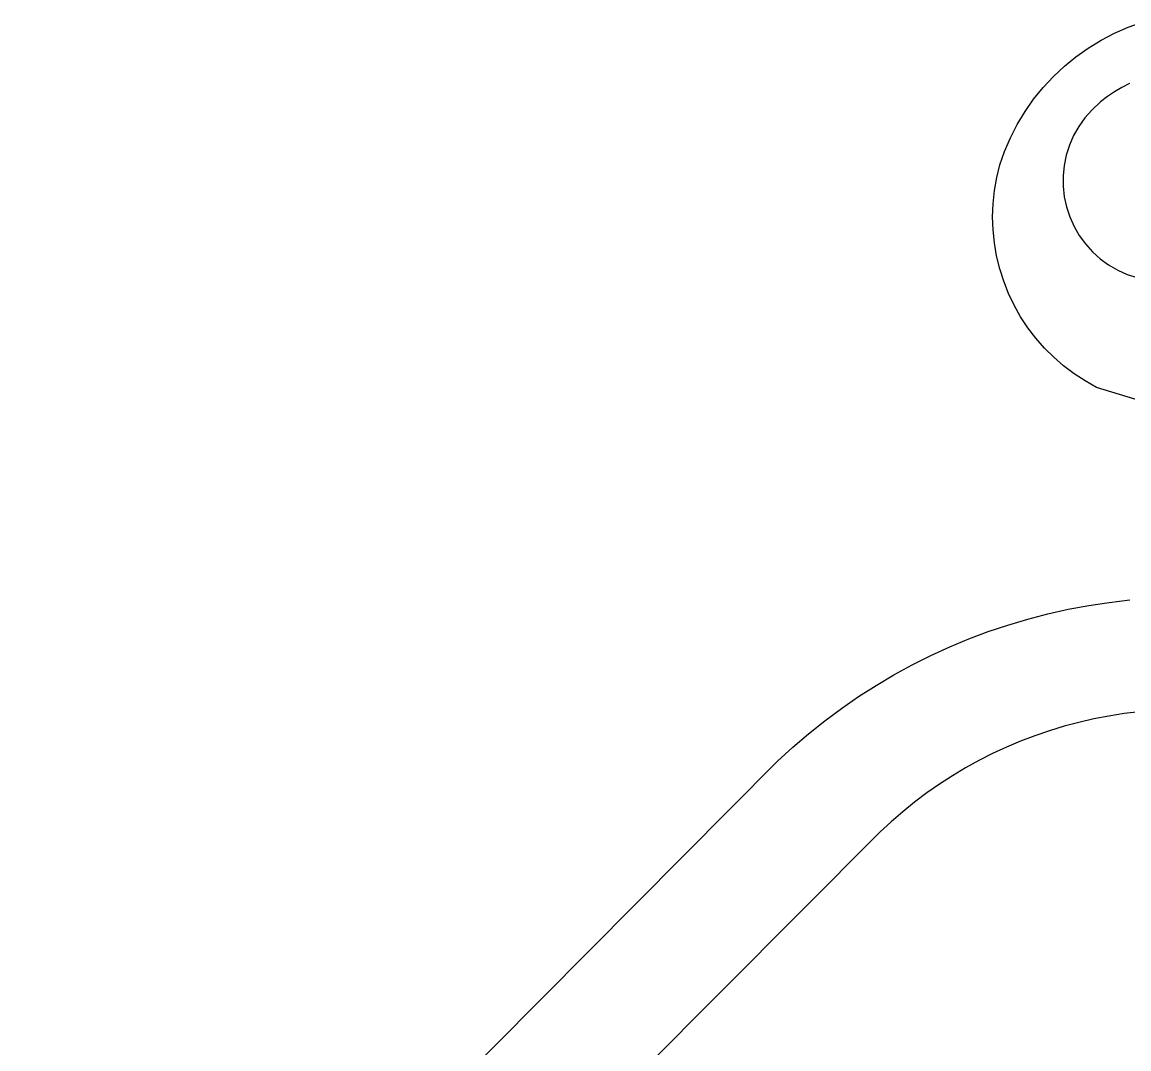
# Model space of a CAD drawing. Header units: millimetres. Extents: x 617751 to 636088, y 68402 to 77988.
# Drawn here: x 626710.2 to 626776.1, y 73656.7 to 73717.8 of the extents above; entities that cross this region are included whole.
import ezdxf

# ---------------------------------------------------------------- set-up
doc = ezdxf.new("R2010")
doc.units = ezdxf.units.MM
doc.header["$LTSCALE"] = 3
doc.header["$MEASUREMENT"] = 0
doc.layers.add('ALINHAMENTO PREDIAL', color=120, linetype='Continuous')

msp = doc.modelspace()

# ---------------------------------------------------------------- linework, layer by layer
at = {"layer": 'ALINHAMENTO PREDIAL'}
for points in [[(626824.615, 73680.728), (626774.207, 73696.087), (626773.524, 73696.468), (626772.869, 73696.895), (626772.244, 73697.366), (626771.653, 73697.879), (626771.099, 73698.431), (626770.584, 73699.019), (626770.111, 73699.642), (626769.681, 73700.296), (626769.297, 73700.977), (626768.961, 73701.684), (626768.674, 73702.411), (626768.437, 73703.157), (626768.252, 73703.917), (626768.12, 73704.688), (626768.041, 73705.467), (626768.015, 73706.248), (626768.043, 73707.03), (626768.125, 73707.808), (626768.26, 73708.579), (626768.447, 73709.338), (626768.716, 73710.133), (626769.071, 73710.955), (626769.481, 73711.752), (626769.944, 73712.518), (626770.459, 73713.252), (626771.023, 73713.948), (626771.633, 73714.604), (626772.286, 73715.217), (626772.979, 73715.784), (626773.71, 73716.302), (626774.475, 73716.769), (626775.269, 73717.183), (626776.09, 73717.541), (626776.933, 73717.843)], [(626824.615, 73680.728), (626774.207, 73696.087), (626773.524, 73696.468), (626772.869, 73696.895), (626772.244, 73697.366), (626771.653, 73697.879), (626771.099, 73698.431), (626770.584, 73699.019), (626770.111, 73699.642), (626769.681, 73700.296), (626769.297, 73700.977), (626768.961, 73701.684), (626768.674, 73702.411), (626768.437, 73703.157), (626768.252, 73703.917), (626768.12, 73704.688), (626768.041, 73705.467), (626768.015, 73706.248), (626768.043, 73707.03), (626768.125, 73707.808), (626768.26, 73708.579), (626768.447, 73709.338), (626768.716, 73710.133), (626769.071, 73710.955), (626769.481, 73711.752), (626769.944, 73712.518), (626770.459, 73713.252), (626771.023, 73713.948), (626771.633, 73714.604), (626772.286, 73715.217), (626772.979, 73715.784), (626773.71, 73716.302), (626774.475, 73716.769), (626775.269, 73717.183), (626776.09, 73717.541), (626776.933, 73717.843)], [(626824.615, 73680.728), (626774.207, 73696.087), (626773.524, 73696.468), (626772.869, 73696.895), (626772.244, 73697.366), (626771.653, 73697.879), (626771.099, 73698.431), (626770.584, 73699.019), (626770.111, 73699.642), (626769.681, 73700.296), (626769.297, 73700.977), (626768.961, 73701.684), (626768.674, 73702.411), (626768.437, 73703.157), (626768.252, 73703.917), (626768.12, 73704.688), (626768.041, 73705.467), (626768.015, 73706.248), (626768.043, 73707.03), (626768.125, 73707.808), (626768.26, 73708.579), (626768.447, 73709.338), (626768.716, 73710.133), (626769.071, 73710.955), (626769.481, 73711.752), (626769.944, 73712.518), (626770.459, 73713.252), (626771.023, 73713.948), (626771.633, 73714.604), (626772.286, 73715.217), (626772.979, 73715.784), (626773.71, 73716.302), (626774.475, 73716.769), (626775.269, 73717.183), (626776.09, 73717.541), (626776.933, 73717.843)], [(626824.615, 73680.728), (626774.207, 73696.087), (626773.524, 73696.468), (626772.869, 73696.895), (626772.244, 73697.366), (626771.653, 73697.879), (626771.099, 73698.431), (626770.584, 73699.019), (626770.111, 73699.642), (626769.681, 73700.296), (626769.297, 73700.977), (626768.961, 73701.684), (626768.674, 73702.411), (626768.437, 73703.157), (626768.252, 73703.917), (626768.12, 73704.688), (626768.041, 73705.467), (626768.015, 73706.248), (626768.043, 73707.03), (626768.125, 73707.808), (626768.26, 73708.579), (626768.447, 73709.338), (626768.716, 73710.133), (626769.071, 73710.955), (626769.481, 73711.752), (626769.944, 73712.518), (626770.459, 73713.252), (626771.023, 73713.948), (626771.633, 73714.604), (626772.286, 73715.217), (626772.979, 73715.784), (626773.71, 73716.302), (626774.475, 73716.769), (626775.269, 73717.183), (626776.09, 73717.541), (626776.933, 73717.843)], [(626824.615, 73680.728), (626774.207, 73696.087), (626773.524, 73696.468), (626772.869, 73696.895), (626772.244, 73697.366), (626771.653, 73697.879), (626771.099, 73698.431), (626770.584, 73699.019), (626770.111, 73699.642), (626769.681, 73700.296), (626769.297, 73700.977), (626768.961, 73701.684), (626768.674, 73702.411), (626768.437, 73703.157), (626768.252, 73703.917), (626768.12, 73704.688), (626768.041, 73705.467), (626768.015, 73706.248), (626768.043, 73707.03), (626768.125, 73707.808), (626768.26, 73708.579), (626768.447, 73709.338), (626768.716, 73710.133), (626769.071, 73710.955), (626769.481, 73711.752), (626769.944, 73712.518), (626770.459, 73713.252), (626771.023, 73713.948), (626771.633, 73714.604), (626772.286, 73715.217), (626772.979, 73715.784), (626773.71, 73716.302), (626774.475, 73716.769), (626775.269, 73717.183), (626776.09, 73717.541), (626776.933, 73717.843)], [(626824.615, 73680.728), (626774.207, 73696.087), (626773.524, 73696.468), (626772.869, 73696.895), (626772.244, 73697.366), (626771.653, 73697.879), (626771.099, 73698.431), (626770.584, 73699.019), (626770.111, 73699.642), (626769.681, 73700.296), (626769.297, 73700.977), (626768.961, 73701.684), (626768.674, 73702.411), (626768.437, 73703.157), (626768.252, 73703.917), (626768.12, 73704.688), (626768.041, 73705.467), (626768.015, 73706.248), (626768.043, 73707.03), (626768.125, 73707.808), (626768.26, 73708.579), (626768.447, 73709.338), (626768.716, 73710.133), (626769.071, 73710.955), (626769.481, 73711.752), (626769.944, 73712.518), (626770.459, 73713.252), (626771.023, 73713.948), (626771.633, 73714.604), (626772.286, 73715.217), (626772.979, 73715.784), (626773.71, 73716.302), (626774.475, 73716.769), (626775.269, 73717.183), (626776.09, 73717.541), (626776.933, 73717.843)], [(626824.615, 73680.728), (626774.207, 73696.087), (626773.524, 73696.468), (626772.869, 73696.895), (626772.244, 73697.366), (626771.653, 73697.879), (626771.099, 73698.431), (626770.584, 73699.019), (626770.111, 73699.642), (626769.681, 73700.296), (626769.297, 73700.977), (626768.961, 73701.684), (626768.674, 73702.411), (626768.437, 73703.157), (626768.252, 73703.917), (626768.12, 73704.688), (626768.041, 73705.467), (626768.015, 73706.248), (626768.043, 73707.03), (626768.125, 73707.808), (626768.26, 73708.579), (626768.447, 73709.338), (626768.716, 73710.133), (626769.071, 73710.955), (626769.481, 73711.752), (626769.944, 73712.518), (626770.459, 73713.252), (626771.023, 73713.948), (626771.633, 73714.604), (626772.286, 73715.217), (626772.979, 73715.784), (626773.71, 73716.302), (626774.475, 73716.769), (626775.269, 73717.183), (626776.09, 73717.541), (626776.933, 73717.843)], [(626824.615, 73680.728), (626774.207, 73696.087), (626773.524, 73696.468), (626772.869, 73696.895), (626772.244, 73697.366), (626771.653, 73697.879), (626771.099, 73698.431), (626770.584, 73699.019), (626770.111, 73699.642), (626769.681, 73700.296), (626769.297, 73700.977), (626768.961, 73701.684), (626768.674, 73702.411), (626768.437, 73703.157), (626768.252, 73703.917), (626768.12, 73704.688), (626768.041, 73705.467), (626768.015, 73706.248), (626768.043, 73707.03), (626768.125, 73707.808), (626768.26, 73708.579), (626768.447, 73709.338), (626768.716, 73710.133), (626769.071, 73710.955), (626769.481, 73711.752), (626769.944, 73712.518), (626770.459, 73713.252), (626771.023, 73713.948), (626771.633, 73714.604), (626772.286, 73715.217), (626772.979, 73715.784), (626773.71, 73716.302), (626774.475, 73716.769), (626775.269, 73717.183), (626776.09, 73717.541), (626776.933, 73717.843)], [(626776.176, 73714.188), (626775.717, 73713.959), (626775.274, 73713.7), (626774.849, 73713.411), (626774.445, 73713.095), (626773.915, 73712.606), (626773.502, 73712.139), (626773.141, 73711.631), (626772.834, 73711.088), (626772.585, 73710.516), (626772.396, 73709.922), (626772.271, 73709.311), (626772.209, 73708.691), (626772.213, 73708.067), (626772.281, 73707.447), (626772.413, 73706.838), (626772.608, 73706.246), (626772.863, 73705.677), (626773.175, 73705.137), (626773.543, 73704.633), (626773.96, 73704.17), (626774.423, 73703.753), (626774.927, 73703.386), (626775.467, 73703.073), (626776.036, 73702.818), (626776.628, 73702.624)], [(626776.176, 73714.188), (626775.717, 73713.959), (626775.274, 73713.7), (626774.849, 73713.411), (626774.445, 73713.095), (626773.915, 73712.606), (626773.502, 73712.139), (626773.141, 73711.631), (626772.834, 73711.088), (626772.585, 73710.516), (626772.396, 73709.922), (626772.271, 73709.311), (626772.209, 73708.691), (626772.213, 73708.067), (626772.281, 73707.447), (626772.413, 73706.838), (626772.608, 73706.246), (626772.863, 73705.677), (626773.175, 73705.137), (626773.543, 73704.633), (626773.96, 73704.17), (626774.423, 73703.753), (626774.927, 73703.386), (626775.467, 73703.073), (626776.036, 73702.818), (626776.628, 73702.624)], [(626776.176, 73714.188), (626775.717, 73713.959), (626775.274, 73713.7), (626774.849, 73713.411), (626774.445, 73713.095), (626773.915, 73712.606), (626773.502, 73712.139), (626773.141, 73711.631), (626772.834, 73711.088), (626772.585, 73710.516), (626772.396, 73709.922), (626772.271, 73709.311), (626772.209, 73708.691), (626772.213, 73708.067), (626772.281, 73707.447), (626772.413, 73706.838), (626772.608, 73706.246), (626772.863, 73705.677), (626773.175, 73705.137), (626773.543, 73704.633), (626773.96, 73704.17), (626774.423, 73703.753), (626774.927, 73703.386), (626775.467, 73703.073), (626776.036, 73702.818), (626776.628, 73702.624)], [(626776.176, 73714.188), (626775.717, 73713.959), (626775.274, 73713.7), (626774.849, 73713.411), (626774.445, 73713.095), (626773.915, 73712.606), (626773.502, 73712.139), (626773.141, 73711.631), (626772.834, 73711.088), (626772.585, 73710.516), (626772.396, 73709.922), (626772.271, 73709.311), (626772.209, 73708.691), (626772.213, 73708.067), (626772.281, 73707.447), (626772.413, 73706.838), (626772.608, 73706.246), (626772.863, 73705.677), (626773.175, 73705.137), (626773.543, 73704.633), (626773.96, 73704.17), (626774.423, 73703.753), (626774.927, 73703.386), (626775.467, 73703.073), (626776.036, 73702.818), (626776.628, 73702.624)], [(626776.176, 73714.188), (626775.717, 73713.959), (626775.274, 73713.7), (626774.849, 73713.411), (626774.445, 73713.095), (626773.915, 73712.606), (626773.502, 73712.139), (626773.141, 73711.631), (626772.834, 73711.088), (626772.585, 73710.516), (626772.396, 73709.922), (626772.271, 73709.311), (626772.209, 73708.691), (626772.213, 73708.067), (626772.281, 73707.447), (626772.413, 73706.838), (626772.608, 73706.246), (626772.863, 73705.677), (626773.175, 73705.137), (626773.543, 73704.633), (626773.96, 73704.17), (626774.423, 73703.753), (626774.927, 73703.386), (626775.467, 73703.073), (626776.036, 73702.818), (626776.628, 73702.624)], [(626776.176, 73714.188), (626775.717, 73713.959), (626775.274, 73713.7), (626774.849, 73713.411), (626774.445, 73713.095), (626773.915, 73712.606), (626773.502, 73712.139), (626773.141, 73711.631), (626772.834, 73711.088), (626772.585, 73710.516), (626772.396, 73709.922), (626772.271, 73709.311), (626772.209, 73708.691), (626772.213, 73708.067), (626772.281, 73707.447), (626772.413, 73706.838), (626772.608, 73706.246), (626772.863, 73705.677), (626773.175, 73705.137), (626773.543, 73704.633), (626773.96, 73704.17), (626774.423, 73703.753), (626774.927, 73703.386), (626775.467, 73703.073), (626776.036, 73702.818), (626776.628, 73702.624)], [(626776.176, 73714.188), (626775.717, 73713.959), (626775.274, 73713.7), (626774.849, 73713.411), (626774.445, 73713.095), (626773.915, 73712.606), (626773.502, 73712.139), (626773.141, 73711.631), (626772.834, 73711.088), (626772.585, 73710.516), (626772.396, 73709.922), (626772.271, 73709.311), (626772.209, 73708.691), (626772.213, 73708.067), (626772.281, 73707.447), (626772.413, 73706.838), (626772.608, 73706.246), (626772.863, 73705.677), (626773.175, 73705.137), (626773.543, 73704.633), (626773.96, 73704.17), (626774.423, 73703.753), (626774.927, 73703.386), (626775.467, 73703.073), (626776.036, 73702.818), (626776.628, 73702.624)], [(626776.176, 73714.188), (626775.717, 73713.959), (626775.274, 73713.7), (626774.849, 73713.411), (626774.445, 73713.095), (626773.915, 73712.606), (626773.502, 73712.139), (626773.141, 73711.631), (626772.834, 73711.088), (626772.585, 73710.516), (626772.396, 73709.922), (626772.271, 73709.311), (626772.209, 73708.691), (626772.213, 73708.067), (626772.281, 73707.447), (626772.413, 73706.838), (626772.608, 73706.246), (626772.863, 73705.677), (626773.175, 73705.137), (626773.543, 73704.633), (626773.96, 73704.17), (626774.423, 73703.753), (626774.927, 73703.386), (626775.467, 73703.073), (626776.036, 73702.818), (626776.628, 73702.624)], [(626710.199, 73628.52), (626755.196, 73673.819), (626756.107, 73674.655), (626757.047, 73675.46), (626758.015, 73676.232), (626759.009, 73676.969), (626760.028, 73677.671), (626761.071, 73678.337), (626762.136, 73678.967), (626763.223, 73679.559), (626764.329, 73680.113), (626765.455, 73680.627), (626766.597, 73681.103), (626767.756, 73681.538), (626768.928, 73681.933), (626770.114, 73682.286), (626771.312, 73682.599), (626772.519, 73682.869), (626773.736, 73683.097), (626774.959, 73683.282), (626776.188, 73683.425)], [(626710.199, 73628.52), (626755.196, 73673.819), (626756.107, 73674.655), (626757.047, 73675.46), (626758.015, 73676.232), (626759.009, 73676.969), (626760.028, 73677.671), (626761.071, 73678.337), (626762.136, 73678.967), (626763.223, 73679.559), (626764.329, 73680.113), (626765.455, 73680.627), (626766.597, 73681.103), (626767.756, 73681.538), (626768.928, 73681.933), (626770.114, 73682.286), (626771.312, 73682.599), (626772.519, 73682.869), (626773.736, 73683.097), (626774.959, 73683.282), (626776.188, 73683.425)], [(626710.199, 73628.52), (626755.196, 73673.819), (626756.107, 73674.655), (626757.047, 73675.46), (626758.015, 73676.232), (626759.009, 73676.969), (626760.028, 73677.671), (626761.071, 73678.337), (626762.136, 73678.967), (626763.223, 73679.559), (626764.329, 73680.113), (626765.455, 73680.627), (626766.597, 73681.103), (626767.756, 73681.538), (626768.928, 73681.933), (626770.114, 73682.286), (626771.312, 73682.599), (626772.519, 73682.869), (626773.736, 73683.097), (626774.959, 73683.282), (626776.188, 73683.425)], [(626710.199, 73628.52), (626755.196, 73673.819), (626756.107, 73674.655), (626757.047, 73675.46), (626758.015, 73676.232), (626759.009, 73676.969), (626760.028, 73677.671), (626761.071, 73678.337), (626762.136, 73678.967), (626763.223, 73679.559), (626764.329, 73680.113), (626765.455, 73680.627), (626766.597, 73681.103), (626767.756, 73681.538), (626768.928, 73681.933), (626770.114, 73682.286), (626771.312, 73682.599), (626772.519, 73682.869), (626773.736, 73683.097), (626774.959, 73683.282), (626776.188, 73683.425)], [(626710.199, 73628.52), (626755.196, 73673.819), (626756.107, 73674.655), (626757.047, 73675.46), (626758.015, 73676.232), (626759.009, 73676.969), (626760.028, 73677.671), (626761.071, 73678.337), (626762.136, 73678.967), (626763.223, 73679.559), (626764.329, 73680.113), (626765.455, 73680.627), (626766.597, 73681.103), (626767.756, 73681.538), (626768.928, 73681.933), (626770.114, 73682.286), (626771.312, 73682.599), (626772.519, 73682.869), (626773.736, 73683.097), (626774.959, 73683.282), (626776.188, 73683.425)], [(626710.199, 73628.52), (626755.196, 73673.819), (626756.107, 73674.655), (626757.047, 73675.46), (626758.015, 73676.232), (626759.009, 73676.969), (626760.028, 73677.671), (626761.071, 73678.337), (626762.136, 73678.967), (626763.223, 73679.559), (626764.329, 73680.113), (626765.455, 73680.627), (626766.597, 73681.103), (626767.756, 73681.538), (626768.928, 73681.933), (626770.114, 73682.286), (626771.312, 73682.599), (626772.519, 73682.869), (626773.736, 73683.097), (626774.959, 73683.282), (626776.188, 73683.425)], [(626710.199, 73628.52), (626755.196, 73673.819), (626756.107, 73674.655), (626757.047, 73675.46), (626758.015, 73676.232), (626759.009, 73676.969), (626760.028, 73677.671), (626761.071, 73678.337), (626762.136, 73678.967), (626763.223, 73679.559), (626764.329, 73680.113), (626765.455, 73680.627), (626766.597, 73681.103), (626767.756, 73681.538), (626768.928, 73681.933), (626770.114, 73682.286), (626771.312, 73682.599), (626772.519, 73682.869), (626773.736, 73683.097), (626774.959, 73683.282), (626776.188, 73683.425)], [(626710.199, 73628.52), (626755.196, 73673.819), (626756.107, 73674.655), (626757.047, 73675.46), (626758.015, 73676.232), (626759.009, 73676.969), (626760.028, 73677.671), (626761.071, 73678.337), (626762.136, 73678.967), (626763.223, 73679.559), (626764.329, 73680.113), (626765.455, 73680.627), (626766.597, 73681.103), (626767.756, 73681.538), (626768.928, 73681.933), (626770.114, 73682.286), (626771.312, 73682.599), (626772.519, 73682.869), (626773.736, 73683.097), (626774.959, 73683.282), (626776.188, 73683.425)], [(626776.754, 73676.762), (626775.848, 73676.652), (626774.945, 73676.511), (626774.048, 73676.339), (626773.158, 73676.135), (626772.275, 73675.9), (626771.401, 73675.635), (626770.537, 73675.34), (626769.684, 73675.014), (626768.842, 73674.659), (626768.014, 73674.275), (626767.199, 73673.862), (626766.4, 73673.42), (626765.616, 73672.952), (626764.849, 73672.456), (626764.099, 73671.933), (626763.369, 73671.385), (626762.658, 73670.812), (626761.967, 73670.214), (626761.298, 73669.593), (626714.185, 73622.294)], [(626776.754, 73676.762), (626775.848, 73676.652), (626774.945, 73676.511), (626774.048, 73676.339), (626773.158, 73676.135), (626772.275, 73675.9), (626771.401, 73675.635), (626770.537, 73675.34), (626769.684, 73675.014), (626768.842, 73674.659), (626768.014, 73674.275), (626767.199, 73673.862), (626766.4, 73673.42), (626765.616, 73672.952), (626764.849, 73672.456), (626764.099, 73671.933), (626763.369, 73671.385), (626762.658, 73670.812), (626761.967, 73670.214), (626761.298, 73669.593), (626714.185, 73622.294)], [(626776.754, 73676.762), (626775.848, 73676.652), (626774.945, 73676.511), (626774.048, 73676.339), (626773.158, 73676.135), (626772.275, 73675.9), (626771.401, 73675.635), (626770.537, 73675.34), (626769.684, 73675.014), (626768.842, 73674.659), (626768.014, 73674.275), (626767.199, 73673.862), (626766.4, 73673.42), (626765.616, 73672.952), (626764.849, 73672.456), (626764.099, 73671.933), (626763.369, 73671.385), (626762.658, 73670.812), (626761.967, 73670.214), (626761.298, 73669.593), (626714.185, 73622.294)], [(626776.754, 73676.762), (626775.848, 73676.652), (626774.945, 73676.511), (626774.048, 73676.339), (626773.158, 73676.135), (626772.275, 73675.9), (626771.401, 73675.635), (626770.537, 73675.34), (626769.684, 73675.014), (626768.842, 73674.659), (626768.014, 73674.275), (626767.199, 73673.862), (626766.4, 73673.42), (626765.616, 73672.952), (626764.849, 73672.456), (626764.099, 73671.933), (626763.369, 73671.385), (626762.658, 73670.812), (626761.967, 73670.214), (626761.298, 73669.593), (626714.185, 73622.294)], [(626776.754, 73676.762), (626775.848, 73676.652), (626774.945, 73676.511), (626774.048, 73676.339), (626773.158, 73676.135), (626772.275, 73675.9), (626771.401, 73675.635), (626770.537, 73675.34), (626769.684, 73675.014), (626768.842, 73674.659), (626768.014, 73674.275), (626767.199, 73673.862), (626766.4, 73673.42), (626765.616, 73672.952), (626764.849, 73672.456), (626764.099, 73671.933), (626763.369, 73671.385), (626762.658, 73670.812), (626761.967, 73670.214), (626761.298, 73669.593), (626714.185, 73622.294)], [(626776.754, 73676.762), (626775.848, 73676.652), (626774.945, 73676.511), (626774.048, 73676.339), (626773.158, 73676.135), (626772.275, 73675.9), (626771.401, 73675.635), (626770.537, 73675.34), (626769.684, 73675.014), (626768.842, 73674.659), (626768.014, 73674.275), (626767.199, 73673.862), (626766.4, 73673.42), (626765.616, 73672.952), (626764.849, 73672.456), (626764.099, 73671.933), (626763.369, 73671.385), (626762.658, 73670.812), (626761.967, 73670.214), (626761.298, 73669.593), (626714.185, 73622.294)], [(626776.754, 73676.762), (626775.848, 73676.652), (626774.945, 73676.511), (626774.048, 73676.339), (626773.158, 73676.135), (626772.275, 73675.9), (626771.401, 73675.635), (626770.537, 73675.34), (626769.684, 73675.014), (626768.842, 73674.659), (626768.014, 73674.275), (626767.199, 73673.862), (626766.4, 73673.42), (626765.616, 73672.952), (626764.849, 73672.456), (626764.099, 73671.933), (626763.369, 73671.385), (626762.658, 73670.812), (626761.967, 73670.214), (626761.298, 73669.593), (626714.185, 73622.294)], [(626776.754, 73676.762), (626775.848, 73676.652), (626774.945, 73676.511), (626774.048, 73676.339), (626773.158, 73676.135), (626772.275, 73675.9), (626771.401, 73675.635), (626770.537, 73675.34), (626769.684, 73675.014), (626768.842, 73674.659), (626768.014, 73674.275), (626767.199, 73673.862), (626766.4, 73673.42), (626765.616, 73672.952), (626764.849, 73672.456), (626764.099, 73671.933), (626763.369, 73671.385), (626762.658, 73670.812), (626761.967, 73670.214), (626761.298, 73669.593), (626714.185, 73622.294)]]:
    msp.add_lwpolyline(points, dxfattribs=at)

doc.saveas('drawing.dxf')
